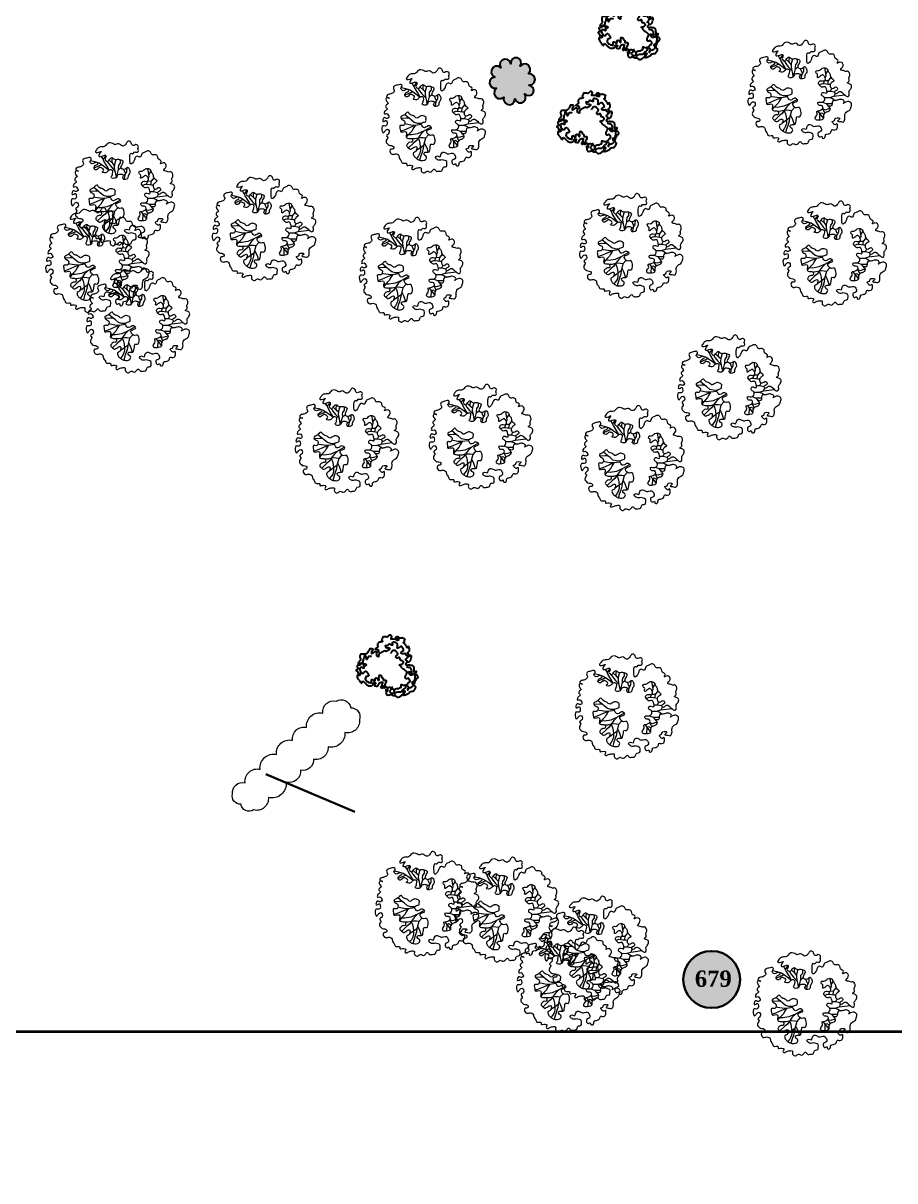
# Model space of a CAD drawing. Header units: metres. Extents: x 180 to 3220, y 13789 to 15035.
# Drawn here: x 730.8 to 752.03, y 14505.12 to 14533.31 of the extents above; entities that cross this region are included whole.
import ezdxf

# ---------------------------------------------------------------- set-up
doc = ezdxf.new("R2010")
doc.units = ezdxf.units.M
doc.header["$MEASUREMENT"] = 0
doc.layers.add('!!!_1. Дендра_Аварийка_Номера_выноски', color=20, linetype='Continuous', lineweight=40)
for name, color, linetype in [('!!!_1. Дендра_выноски_сохранить', 7, 'Continuous'), ('0 Участки плана', 170, 'Continuous'), ('04 Дендроплан (существующие растения)', 7, 'Continuous'), ('04 Дендроплан (удаление)', 240, 'Continuous'), ('04 План (существующие кустарники)', 7, 'Continuous'), ('50 Дендроплан (привязки)', 7, 'Continuous'), ('50 Дендроплан - Деревья вырубаемые', 7, 'Continuous')]:
    doc.layers.add(name, color=color, linetype=linetype)
doc.layers.get('50 Дендроплан - Деревья вырубаемые').off()
doc.styles.get("Standard").update_dxf_attribs({"font": 'arial.ttf'})
doc.dimstyles.get("Standard").update_dxf_attribs({"dimtxt": 0.18, "dimasz": 0.18, "dimexe": 0.18, "dimexo": 0.0625, "dimgap": 0.09, "dimtad": 0, "dimtih": 1, "dimtoh": 1, "dimdec": 4, "dimzin": 0, "dimdsep": 46, "dimtxsty": 'Standard', "dimcen": 0.09, "dimadec": 0, "dimazin": 0, "dimtfac": 1, "dimtdec": 4, "dimtofl": 0, "dimtmove": 0, "dimatfit": 3, "dimfxl": 1, "dimtolj": 1, "dimtzin": 0, "dimarcsym": 0})

# ---------------------------------------------------------------- blocks, each defined once
blk = doc.blocks.new('A$Cb4aaf1f0')
at = {"layer": '04 Дендроплан (удаление)'}
h = blk.add_hatch(color=0, dxfattribs=at)
h.dxf.hatch_style = 1
h.paths.add_polyline_path([(0.394, 0.178), (0.394, 0.178), (0.436, 0.242), (0.436, 0.32), (0.397, 0.387), (0.33, 0.422), (0.253, 0.414), (0.192, 0.37), (0.217, 0.426), (0.211, 0.489), (0.177, 0.539), (0.122, 0.568), (0.06, 0.568), (0.008, 0.54), (-0.026, 0.489), (-0.033, 0.426), (-0.06, 0.49), (-0.116, 0.532), (-0.185, 0.541), (-0.25, 0.515), (-0.293, 0.46), (-0.304, 0.39), (-0.279, 0.326), (-0.339, 0.363), (-0.408, 0.366), (-0.47, 0.333), (-0.508, 0.273), (-0.512, 0.204), (-0.48, 0.14), (-0.423, 0.102), (-0.496, 0.077), (-0.545, 0.018), (-0.555, -0.058), (-0.523, -0.128), (-0.46, -0.17), (-0.383, -0.173), (-0.432, -0.233), (-0.441, -0.309), (-0.41, -0.379), (-0.346, -0.421), (-0.271, -0.424), (-0.203, -0.385), (-0.213, -0.455), (-0.185, -0.52), (-0.131, -0.562), (-0.061, -0.573), (0.004, -0.548), (0.048, -0.493), (0.06, -0.425), (0.093, -0.486), (0.151, -0.524), (0.221, -0.528), (0.283, -0.497), (0.322, -0.44), (0.322, -0.358), (0.298, -0.306), (0.348, -0.343), (0.409, -0.351), (0.467, -0.33), (0.508, -0.284), (0.522, -0.223), (0.506, -0.164), (0.462, -0.119), (0.403, -0.1), (0.48, -0.084), (0.535, -0.03), (0.553, 0.044), (0.53, 0.119), (0.47, 0.168)])
at = {"layer": '04 Дендроплан (удаление)', "flags": 128}
blk.add_lwpolyline([(0.394, 0.178), (0.394, 0.178), (0.436, 0.242), (0.436, 0.32), (0.397, 0.387), (0.33, 0.422), (0.253, 0.414), (0.192, 0.37), (0.217, 0.426), (0.211, 0.489), (0.177, 0.539), (0.122, 0.568), (0.06, 0.568), (0.008, 0.54), (-0.026, 0.489), (-0.033, 0.426), (-0.06, 0.49), (-0.116, 0.532), (-0.185, 0.541), (-0.25, 0.515), (-0.293, 0.46), (-0.304, 0.39), (-0.279, 0.326), (-0.339, 0.363), (-0.408, 0.366), (-0.47, 0.333), (-0.508, 0.273), (-0.512, 0.204), (-0.48, 0.14), (-0.423, 0.102), (-0.496, 0.077), (-0.545, 0.018), (-0.555, -0.058), (-0.523, -0.128), (-0.46, -0.17), (-0.383, -0.173), (-0.432, -0.233), (-0.441, -0.309), (-0.41, -0.379), (-0.346, -0.421), (-0.271, -0.424), (-0.203, -0.385), (-0.213, -0.455), (-0.185, -0.52), (-0.131, -0.562), (-0.061, -0.573), (0.004, -0.548), (0.048, -0.493), (0.06, -0.425), (0.093, -0.486), (0.151, -0.524), (0.221, -0.528), (0.283, -0.497), (0.322, -0.44), (0.322, -0.358), (0.298, -0.306), (0.348, -0.343), (0.409, -0.351), (0.467, -0.33), (0.508, -0.284), (0.522, -0.223), (0.506, -0.164), (0.462, -0.119), (0.403, -0.1), (0.48, -0.084), (0.535, -0.03), (0.553, 0.044), (0.53, 0.119), (0.47, 0.168)], close=True, dxfattribs=at)
blk = doc.blocks.new('A$C442D7FB9')
at = {"layer": '04 Дендроплан (удаление)', "lineweight": 30}
h = blk.add_hatch(color=0, dxfattribs=at)
h.dxf.hatch_style = 1
edge = h.paths.add_edge_path()
edge.add_arc((0, 0), 0.5, 0, 360)
at = {"layer": '04 Дендроплан (удаление)', "color": 0, "lineweight": 30}
blk.add_circle((0, 0), 0.5, dxfattribs=at)
blk = doc.blocks.new('Лиственное дерево существующее')
at = {"color": 114, "lineweight": 0}
for p, q in [((-0.799, 1.368), (-0.859, 1.458)), ((-0.751, 1.267), (-0.799, 1.368)), ((-0.782, 1.333), (-0.669, 1.479)), ((-0.427, 1.275), (-0.411, 1.393)), ((-1.275, 1.287), (-1.119, 1.252)), ((-0.829, 1.124), (-1.138, 0.99)), ((-1.119, 1.252), (-0.938, 1.195)), ((-0.938, 1.195), (-0.761, 1.08)), ((-0.761, 1.08), (-0.541, 0.917)), ((-0.639, 1.076), (-0.751, 1.267)), ((-0.541, 0.917), (-0.639, 1.076)), ((-0.62, 1.247), (-0.563, 1.155)), ((-0.563, 1.155), (-0.46, 1.026)), ((-0.403, 1.17), (-0.548, 1.306)), ((-0.46, 1.026), (-0.309, 0.866)), ((-0.415, 1.181), (-0.427, 1.275)), ((-0.334, 1.1), (-0.403, 1.17)), ((-0.337, 1.006), (-0.332, 1.162)), ((-0.309, 0.866), (-0.337, 1.006)), ((-0.332, 1.162), (-0.28, 1.33)), ((-0.221, 0.786), (-0.18, 0.943)), ((-0.183, 1.016), (-0.173, 1.105)), ((-0.18, 0.943), (-0.183, 1.016)), ((-0.18, 0.943), (-0.086, 1.015)), ((-0.173, 1.105), (-0.103, 1.192)), ((-0.103, 1.192), (-0.105, 1.321)), ((0.058, 0.845), (0.018, 0.955)), ((0.145, 0.845), (0.151, 1.018)), ((1.012, 0.68), (0.961, 0.98)), ((-0.285, 0.754), (-0.309, 0.866)), ((-0.266, 0.631), (-0.285, 0.754)), ((-0.266, 0.631), (-0.221, 0.786)), ((0.011, 0.712), (0.08, 0.738)), ((0.027, 0.553), (0.067, 0.65)), ((0.098, 0.768), (0.058, 0.845)), ((0.067, 0.65), (0.08, 0.738)), ((0.08, 0.738), (0.145, 0.845)), ((0.912, 0.363), (0.952, 0.477)), ((1.088, 0.479), (0.952, 0.477)), ((0.98, 0.595), (1.012, 0.68)), ((1.002, 0.737), (1.083, 0.859)), ((1.088, 0.479), (1.064, 0.348)), ((1.191, 0.617), (1.088, 0.479)), ((-1.081, 0.093), (-1.287, 0.08)), ((-0.976, 0.096), (-1.147, 0.235)), ((-0.973, 0.093), (-1.081, 0.093)), ((-0.885, 0.021), (-0.976, 0.096)), ((-0.772, -0.073), (-0.885, 0.021)), ((0.748, 0.317), (0.854, 0.368)), ((0.854, 0.368), (1.012, 0.353)), ((1.012, 0.353), (1.103, 0.344)), ((1.044, 0.078), (1.18, 0.078)), ((1.103, 0.344), (1.176, 0.338)), ((1.18, 0.078), (1.236, 0.183)), ((1.18, 0.078), (1.336, 0.043)), ((-1.169, -0.374), (-1.309, -0.418)), ((-0.931, -0.27), (-1.169, -0.374)), ((-1.091, -0.147), (-1.147, -0.134)), ((-0.91, -0.179), (-1.091, -0.147)), ((-0.86, -0.395), (-0.95, -0.489)), ((-0.739, -0.188), (-0.931, -0.27)), ((-0.739, -0.188), (-0.91, -0.179)), ((-0.821, -0.312), (-0.86, -0.395)), ((-0.739, -0.188), (-0.821, -0.312)), ((-0.638, -0.11), (-0.772, -0.073)), ((-0.5, -0.151), (-0.739, -0.188)), ((-0.386, -0.406), (-0.641, -0.519)), ((-0.489, -0.116), (-0.638, -0.11)), ((-0.386, -0.406), (-0.514, -0.534)), ((-0.113, -0.252), (-0.386, -0.406)), ((0.87, -0.356), (1.013, -0.408)), ((0.953, -0.18), (1.158, -0.176)), ((1.013, -0.408), (1.247, -0.408)), ((1.013, -0.408), (1.096, -0.512)), ((1.158, -0.176), (1.317, -0.128)), ((1.158, -0.176), (1.267, -0.218)), ((1.267, -0.218), (1.367, -0.287)), ((1.317, -0.128), (1.739, -0.074)), ((1.328, -0.127), (1.373, -0.019)), ((-0.95, -0.489), (-1.084, -0.647)), ((-0.882, -0.56), (-1.076, -0.551)), ((-0.804, -0.883), (-0.997, -1.067)), ((-0.641, -0.519), (-0.882, -0.56)), ((-0.75, -0.714), (-0.864, -0.716)), ((-0.699, -0.796), (-0.804, -0.883)), ((-0.624, -0.681), (-0.75, -0.714)), ((-0.624, -0.681), (-0.699, -0.796)), ((-0.514, -0.534), (-0.624, -0.681)), ((-0.525, -0.67), (-0.624, -0.681)), ((-0.624, -0.681), (-0.572, -0.807)), ((-0.572, -0.807), (-0.55, -0.923)), ((-0.427, -0.678), (-0.525, -0.67)), ((-0.335, -0.691), (-0.427, -0.678)), ((-0.335, -0.691), (-0.408, -0.969)), ((-0.381, -0.865), (-0.316, -0.99)), ((-0.212, -0.551), (-0.335, -0.691)), ((0.682, -0.698), (0.762, -0.798)), ((0.762, -0.798), (0.755, -1.059)), ((0.762, -0.798), (0.835, -0.77)), ((0.762, -0.798), (0.907, -0.988)), ((0.835, -0.77), (0.929, -0.824)), ((0.873, -0.622), (0.961, -0.786)), ((0.873, -0.622), (0.993, -0.651)), ((0.993, -0.651), (1.163, -0.596)), ((-0.629, -1.132), (-0.696, -1.173)), ((-0.532, -1.058), (-0.629, -1.132)), ((-0.566, -1.298), (-0.622, -1.395)), ((-0.535, -1.187), (-0.566, -1.298)), ((-0.55, -0.923), (-0.535, -1.06)), ((-0.535, -1.06), (-0.535, -1.187)), ((-0.408, -0.969), (-0.532, -1.058)), ((-0.47, -1.242), (-0.515, -1.373)), ((-0.422, -1.093), (-0.47, -1.242)), ((-0.408, -0.969), (-0.422, -1.093)), ((-0.316, -0.99), (-0.275, -1.107)), ((-0.275, -1.107), (-0.238, -1.23)), ((-0.622, -1.395), (-0.691, -1.474)), ((-0.515, -1.373), (-0.564, -1.545))]:
    blk.add_line(p, q, dxfattribs=at)
for points, knots in [([(-1.863, -0.802), (-1.881, -0.757), (-1.747, -0.684), (-1.911, -0.574), (-1.692, -0.517), (-1.79, -0.294), (-1.907, -0.385), (-1.984, -0.55), (-2.059, -0.321), (-1.999, -0.175), (-1.894, -0.235), (-1.819, -0.16), (-1.828, -0.083), (-1.849, 0.055), (-2.007, -0.094), (-1.999, 0.047), (-1.938, 0.153), (-1.832, 0.046), (-1.733, 0.144), (-1.793, 0.214), (-1.838, 0.303), (-1.955, 0.22), (-1.946, 0.341), (-1.898, 0.392), (-1.788, 0.464), (-1.907, 0.519), (-1.872, 0.623), (-1.76, 0.663), (-1.864, 0.745), (-1.889, 0.84), (-1.824, 0.904), (-1.659, 0.854), (-1.891, 0.903), (-1.808, 1.034), (-1.683, 1.022), (-1.589, 1.081), (-1.522, 1.172), (-1.609, 1.251), (-1.548, 1.37), (-1.423, 1.371), (-1.266, 1.445), (-1.233, 1.311), (-1.326, 1.255), (-1.263, 1.188), (-1.194, 1.144), (-1.114, 1.199), (-1.035, 1.222), (-0.951, 1.163), (-1.052, 1.106), (-1.123, 1.075), (-1.151, 0.983), (-1.088, 0.91), (-0.99, 0.942), (-0.937, 1.041), (-0.833, 0.999), (-0.758, 0.957), (-0.756, 0.875), (-0.858, 0.837), (-0.695, 0.783), (-0.611, 0.852), (-0.527, 0.951), (-0.375, 0.902), (-0.426, 0.79), (-0.418, 0.708), (-0.488, 0.654), (-0.425, 0.592), (-0.354, 0.593), (-0.251, 0.613), (-0.225, 0.746), (-0.105, 0.754), (0.053, 0.733), (-0.044, 0.628), (0.019, 0.538), (0.099, 0.557), (0.195, 0.575), (0.173, 0.707), (0.273, 0.796), (0.262, 0.925), (0.181, 1.071), (0.093, 0.951), (-0.002, 0.952), (-0.083, 0.981), (-0.098, 1.072), (-0.033, 1.146), (0.02, 1.288), (-0.113, 1.322), (-0.213, 1.354), (-0.344, 1.304), (-0.427, 1.44), (-0.522, 1.344), (-0.56, 1.288), (-0.617, 1.228), (-0.671, 1.281), (-0.73, 1.337), (-0.664, 1.401), (-0.662, 1.525), (-0.806, 1.471), (-0.975, 1.423), (-0.933, 1.56), (-0.796, 1.69), (-0.974, 1.592), (-1.114, 1.604), (-1.027, 1.718), (-0.966, 1.811), (-0.835, 1.824), (-0.696, 1.818), (-0.625, 1.999), (-0.435, 1.978), (-0.317, 1.874), (-0.169, 1.993), (-0.037, 1.791), (0.118, 1.927), (0.171, 2.072), (0.331, 2.017), (0.32, 1.881), (0.433, 1.862), (0.5, 1.939), (0.63, 1.849), (0.551, 1.757), (0.61, 1.682), (0.54, 1.583), (0.423, 1.658), (0.38, 1.528), (0.285, 1.601), (0.255, 1.442), (0.259, 1.344), (0.267, 1.066), (0.442, 1.277), (0.452, 1.397), (0.554, 1.491), (0.691, 1.367), (0.706, 1.583), (0.847, 1.604), (0.949, 1.69), (1.08, 1.634), (1.107, 1.482), (1.251, 1.539), (1.364, 1.464), (1.332, 1.318), (1.543, 1.296), (1.4, 1.122), (1.6, 1.263), (1.746, 1.049), (1.497, 0.884), (1.694, 0.879), (1.77, 0.828), (1.885, 0.882), (1.984, 0.691), (1.87, 0.579), (1.951, 0.461), (1.781, 0.392), (1.935, 0.365), (2.026, 0.299), (1.993, 0.151), (1.874, 0.063), (1.942, -0.057), (1.852, -0.164), (1.705, -0.058), (1.57, 0.123), (1.46, -0.006), (1.368, -0.037), (1.309, 0.063), (1.418, 0.081), (1.488, 0.156), (1.387, 0.288), (1.293, 0.151), (1.168, 0.211), (1.158, 0.338), (1.232, 0.414), (1.37, 0.508), (1.152, 0.589), (1.19, 0.754), (1.08, 0.827), (1.07, 0.942), (0.965, 0.989), (0.834, 0.976), (0.764, 0.841), (0.611, 0.902), (0.608, 0.768), (0.711, 0.734), (0.641, 0.537), (0.789, 0.661), (0.881, 0.732), (0.967, 0.639), (0.997, 0.553), (0.953, 0.449), (0.855, 0.484), (0.758, 0.479), (0.688, 0.371), (0.775, 0.293), (0.847, 0.19), (0.983, 0.282), (1.029, 0.149), (1.046, 0.081), (1.054, -0.055), (0.876, 0.088), (0.805, -0.111), (0.954, -0.136), (0.971, -0.254), (0.916, -0.36), (0.806, -0.365), (0.663, -0.342), (0.715, -0.526), (0.851, -0.462), (0.924, -0.585), (0.833, -0.657), (0.756, -0.694), (0.608, -0.696), (0.717, -0.859), (0.553, -0.942), (0.629, -1.071), (0.741, -1.059), (0.834, -1.056), (0.93, -0.996), (0.884, -0.867), (0.981, -0.75), (1.119, -0.739), (1.208, -0.591), (1.044, -0.489), (1.259, -0.545), (1.236, -0.392), (1.278, -0.271), (1.407, -0.301), (1.52, -0.244), (1.647, -0.243), (1.757, -0.342), (1.628, -0.447), (1.834, -0.304), (1.938, -0.341), (2.024, -0.427), (1.983, -0.534), (1.959, -0.679), (1.81, -0.72), (1.719, -0.862), (1.775, -0.997), (1.685, -1.157), (1.583, -1.102), (1.385, -1.113), (1.618, -0.979), (1.443, -0.96), (1.345, -0.98), (1.358, -1.093), (1.215, -1.09), (1.3, -1.192), (1.368, -1.263), (1.45, -1.161), (1.466, -1.327), (1.427, -1.431), (1.321, -1.45), (1.23, -1.407), (1.216, -1.557), (1.107, -1.596), (0.975, -1.601), (0.989, -1.703), (0.947, -1.778), (0.841, -1.769), (0.866, -1.645), (0.75, -1.749), (0.684, -1.637), (0.696, -1.538), (0.781, -1.521), (0.846, -1.457), (0.816, -1.355), (0.745, -1.251), (0.631, -1.287), (0.523, -1.314), (0.445, -1.241), (0.335, -1.218), (0.262, -1.295), (0.252, -1.455), (0.133, -1.345), (0.026, -1.44), (0.118, -1.522), (0.208, -1.565), (0.318, -1.52), (0.405, -1.554), (0.514, -1.588), (0.498, -1.691), (0.507, -1.814), (0.369, -1.786), (0.336, -1.883), (0.301, -1.974), (0.195, -1.957), (0.081, -2.01), (0.01, -1.844), (-0.069, -1.968), (-0.163, -2.035), (-0.279, -1.927), (-0.37, -2.065), (-0.477, -2.008), (-0.522, -1.934), (-0.473, -1.822), (-0.649, -1.838), (-0.74, -1.86), (-0.831, -1.93), (-0.905, -1.848), (-0.791, -1.771), (-0.94, -1.709), (-1.095, -1.791), (-1.036, -1.621), (-1.266, -1.715), (-1.272, -1.547), (-1.369, -1.482), (-1.348, -1.343), (-1.503, -1.274), (-1.621, -1.34), (-1.705, -1.268), (-1.734, -1.19), (-1.693, -1.089), (-1.578, -1.13), (-1.56, -1.01), (-1.655, -0.965), (-1.758, -0.976), (-1.811, -0.902), (-1.875, -0.857), (-1.857, -0.816), (-1.863, -0.802)], [0, 0, 0, 0, 0.144623, 0.231167, 0.368861, 0.533358, 0.626687, 0.740408, 0.935226, 1.031861, 1.128241, 1.198256, 1.294402, 1.368689, 1.507955, 1.574673, 1.679777, 1.79119, 1.883627, 1.959993, 2.039207, 2.131319, 2.201489, 2.277769, 2.379891, 2.45347, 2.54984, 2.629417, 2.713756, 2.836131, 2.877797, 2.974434, 3.098533, 3.174839, 3.310795, 3.448506, 3.489216, 3.62255, 3.689433, 3.833718, 3.988827, 4.05943, 4.152735, 4.217846, 4.281087, 4.383199, 4.466591, 4.525335, 4.60464, 4.706041, 4.777196, 4.850967, 4.941557, 5.035937, 5.13954, 5.219117, 5.28068, 5.339424, 5.435055, 5.564599, 5.681514, 5.792988, 5.892227, 5.976975, 6.036908, 6.095646, 6.173749, 6.252212, 6.380922, 6.484525, 6.602635, 6.692872, 6.777965, 6.844717, 6.928444, 7.02051, 7.167213, 7.282, 7.407383, 7.507264, 7.609206, 7.678412, 7.741177, 7.842553, 7.980652, 8.063007, 8.187574, 8.307662, 8.420868, 8.524456, 8.606097, 8.65359, 8.733663, 8.78115, 8.875736, 8.947733, 9.070923, 9.223371, 9.297752, 9.425798, 9.577891, 9.656402, 9.742281, 9.880076, 10.010368, 10.101704, 10.271449, 10.469408, 10.556507, 10.704089, 10.878467, 11.055291, 11.171089, 11.284149, 11.417731, 11.482645, 11.567427, 11.68373, 11.77169, 11.843492, 11.921933, 12.039354, 12.124248, 12.185085, 12.279334, 12.442083, 12.611011, 12.797738, 12.921046, 13.015017, 13.129765, 13.27535, 13.406716, 13.521304, 13.644281, 13.753137, 13.886642, 13.991763, 14.093139, 14.248215, 14.338926, 14.451134, 14.636917, 14.813923, 14.953979, 15.006047, 15.083831, 15.270441, 15.402543, 15.48891, 15.598301, 15.682028, 15.794092, 15.927518, 16.058446, 16.173604, 16.260996, 16.378012, 16.633999, 16.747204, 16.817387, 16.885538, 16.980265, 17.054418, 17.157369, 17.299589, 17.380857, 17.502298, 17.608515, 17.708493, 17.875073, 18.018008, 18.132164, 18.220812, 18.330672, 18.42764, 18.594846, 18.685597, 18.781631, 18.83834, 18.974753, 19.095535, 19.196942, 19.302834, 19.396624, 19.471771, 19.573189, 19.64865, 19.757506, 19.853667, 19.959896, 20.083661, 20.173311, 20.285247, 20.335982, 20.497146, 20.604648, 20.73546, 20.822811, 20.919446, 21.052361, 21.138111, 21.251311, 21.378508, 21.468801, 21.559641, 21.663684, 21.760796, 21.866457, 22.044178, 22.114637, 22.23047, 22.341438, 22.400666, 22.529106, 22.668332, 22.783263, 22.938439, 23.01956, 23.126312, 23.267144, 23.355432, 23.45979, 23.589203, 23.728577, 23.835857, 23.898351, 24.043906, 24.189962, 24.256212, 24.371649, 24.490581, 24.67199, 24.766696, 24.956099, 25.083087, 25.169948, 25.292933, 25.419422, 25.526836, 25.615518, 25.691414, 25.778638, 25.869312, 25.961297, 26.024928, 26.121298, 26.263466, 26.360434, 26.407027, 26.517617, 26.650303, 26.74818, 26.826653, 26.905094, 26.978885, 27.046871, 27.126191, 27.241376, 27.314599, 27.389769, 27.472839, 27.551312, 27.683547, 27.788448, 27.871841, 27.999501, 28.077604, 28.175679, 28.291585, 28.394565, 28.492933, 28.567087, 28.697918, 28.77954, 28.894137, 28.975271, 29.07451, 29.169691, 29.264917, 29.370694, 29.435998, 29.525045, 29.645134, 29.756428, 29.862319, 29.956635, 30.074745, 30.200153, 30.306664, 30.366297, 30.449133, 30.570729, 30.713328, 30.79014, 30.852634, 30.945669, 31.037541, 31.189615, 31.243213, 31.410359, 31.536232, 31.621622, 31.733558, 31.886269, 32.00739, 32.09115, 32.172123, 32.250875, 32.347965, 32.418568, 32.512539, 32.612542, 32.705135, 32.769699, 32.813194, 32.813194, 32.813194, 32.813194]), ([(-0.602, -1.531), (-0.637, -1.511), (-0.708, -1.467), (-0.788, -1.386), (-0.835, -1.244), (-0.712, -1.219), (-0.678, -1.13), (-0.654, -0.981), (-0.819, -1.048), (-0.915, -1.145), (-1.007, -1.056), (-1.104, -0.978), (-1.018, -0.888), (-0.949, -0.836), (-0.841, -0.875), (-0.83, -0.671), (-0.981, -0.711), (-1.12, -0.654), (-1.057, -0.535), (-1.096, -0.37), (-1.312, -0.5), (-1.319, -0.325), (-1.366, -0.145), (-1.189, -0.222), (-1.133, -0.117), (-1.133, 0.017), (-1.282, 0.029), (-1.313, 0.162), (-1.188, 0.195), (-1.12, 0.258), (-1.017, 0.368), (-0.96, 0.246), (-0.88, 0.2), (-0.773, 0.186), (-0.694, 0.064), (-0.588, 0.147), (-0.489, 0.209), (-0.378, 0.177), (-0.291, 0.112), (-0.324, 0.045), (-0.292, -0.066), (-0.449, -0.048), (-0.518, -0.154), (-0.453, -0.207), (-0.425, -0.292), (-0.309, -0.266), (-0.239, -0.183), (-0.144, -0.218), (-0.058, -0.305), (-0.195, -0.348), (-0.301, -0.387), (-0.272, -0.491), (-0.218, -0.55), (-0.136, -0.606), (-0.023, -0.531), (0.024, -0.659), (0.046, -0.756), (0.034, -0.851), (-0.017, -0.955), (-0.152, -0.883), (-0.141, -1.045), (-0.171, -1.124), (-0.178, -1.235), (-0.287, -1.228), (-0.413, -1.238), (-0.379, -1.369), (-0.286, -1.387), (-0.29, -1.469), (-0.332, -1.538), (-0.429, -1.563), (-0.519, -1.55), (-0.579, -1.545), (-0.602, -1.531)], [0, 0, 0, 0, 0.119147, 0.244704, 0.355195, 0.456841, 0.525213, 0.64652, 0.761794, 0.906015, 0.999107, 1.102214, 1.21292, 1.287506, 1.35766, 1.479239, 1.62773, 1.713089, 1.858081, 1.936445, 2.136108, 2.227757, 2.383509, 2.506371, 2.592801, 2.687321, 2.856666, 2.919037, 3.017629, 3.155387, 3.246677, 3.353704, 3.442539, 3.52579, 3.669986, 3.756325, 3.869148, 4.011227, 4.081037, 4.138722, 4.206699, 4.365743, 4.440415, 4.505889, 4.585073, 4.671725, 4.788569, 4.878809, 4.948708, 5.073582, 5.166391, 5.253695, 5.327262, 5.415765, 5.519566, 5.621336, 5.725491, 5.831081, 5.911981, 6.005594, 6.125346, 6.227321, 6.306075, 6.391977, 6.508685, 6.596002, 6.686109, 6.737432, 6.809051, 6.915906, 7.005912, 7.085383, 7.085383, 7.085383, 7.085383])]:
    blk.add_open_spline(points, degree=3, knots=knots, dxfattribs=at)
blk = doc.blocks.new('A$Cd2c5afdf')
at = {"layer": '04 Дендроплан (существующие растения)', "color": 114}
for points, start_tangent, end_tangent in [([(-0.616, -0.319), (-0.631, -0.351), (-0.647, -0.371), (-0.678, -0.324), (-0.711, -0.286), (-0.748, -0.232), (-0.749, -0.185), (-0.699, -0.182), (-0.674, -0.152), (-0.683, -0.126), (-0.726, -0.143), (-0.733, -0.108), (-0.773, -0.048), (-0.739, -0.035), (-0.734, 0.003), (-0.754, 0.051), (-0.711, 0.067), (-0.641, 0.116), (-0.637, 0.123), (-0.647, 0.125), (-0.693, 0.092), (-0.724, 0.103), (-0.723, 0.125), (-0.674, 0.187), (-0.682, 0.267), (-0.669, 0.327), (-0.625, 0.338), (-0.557, 0.337), (-0.499, 0.37), (-0.462, 0.436), (-0.436, 0.469), (-0.393, 0.466), (-0.361, 0.454), (-0.388, 0.422), (-0.397, 0.373), (-0.395, 0.349), (-0.358, 0.374), (-0.283, 0.388), (-0.275, 0.379), (-0.241, 0.387), (-0.232, 0.414), (-0.249, 0.449), (-0.314, 0.462), (-0.279, 0.491), (-0.246, 0.532), (-0.259, 0.567), (-0.241, 0.607), (-0.204, 0.627), (-0.145, 0.637), (-0.127, 0.652), (-0.15, 0.659), (-0.144, 0.707), (-0.122, 0.756), (-0.079, 0.764), (-0.029, 0.752), (0.017, 0.782), (0.04, 0.797), (0.071, 0.797), (0.085, 0.782), (0.088, 0.741), (0.078, 0.706), (0.117, 0.702), (0.187, 0.696), (0.247, 0.676), (0.261, 0.687), (0.254, 0.705), (0.231, 0.731), (0.185, 0.746), (0.2, 0.753), (0.245, 0.763), (0.298, 0.731), (0.338, 0.732), (0.378, 0.718), (0.419, 0.699), (0.405, 0.67), (0.402, 0.63), (0.369, 0.618), (0.394, 0.599), (0.433, 0.551), (0.457, 0.527), (0.47, 0.492), (0.479, 0.503), (0.495, 0.527), (0.516, 0.495), (0.526, 0.442), (0.51, 0.403), (0.489, 0.385), (0.484, 0.362), (0.506, 0.32), (0.503, 0.272), (0.546, 0.316), (0.57, 0.293), (0.562, 0.249), (0.547, 0.186), (0.513, 0.155), (0.469, 0.14), (0.443, 0.114), (0.44, 0.081), (0.469, 0.065), (0.521, 0.07), (0.557, 0.06), (0.594, 0.063), (0.635, 0.014), (0.639, -0.025), (0.639, -0.073), (0.643, -0.106), (0.694, -0.081), (0.684, -0.116), (0.672, -0.148), (0.709, -0.174), (0.731, -0.205), (0.726, -0.24), (0.696, -0.253), (0.683, -0.291), (0.662, -0.302), (0.662, -0.331), (0.642, -0.374), (0.636, -0.424), (0.673, -0.449), (0.674, -0.485), (0.653, -0.525), (0.627, -0.556), (0.545, -0.575), (0.506, -0.61), (0.443, -0.646), (0.41, -0.655), (0.371, -0.662), (0.372, -0.602), (0.374, -0.571), (0.421, -0.571), (0.413, -0.589), (0.366, -0.633), (0.315, -0.678), (0.277, -0.7), (0.225, -0.707), (0.203, -0.688), (0.17, -0.666), (0.122, -0.665), (0.069, -0.647), (0.036, -0.652), (-0.02, -0.652), (-0.04, -0.631), (-0.044, -0.593), (-0.049, -0.527), (-0.013, -0.562), (-0.022, -0.494), (-0.041, -0.467), (-0.08, -0.476), (-0.103, -0.482), (-0.116, -0.434), (-0.137, -0.473), (-0.166, -0.481), (-0.174, -0.461), (-0.151, -0.423), (-0.142, -0.381), (-0.135, -0.34), (-0.169, -0.346), (-0.197, -0.355), (-0.23, -0.39), (-0.237, -0.423), (-0.263, -0.441), (-0.303, -0.435), (-0.325, -0.43), (-0.332, -0.409), (-0.319, -0.401), (-0.302, -0.382), (-0.305, -0.358), (-0.33, -0.361), (-0.357, -0.365), (-0.364, -0.397), (-0.375, -0.417), (-0.397, -0.424), (-0.431, -0.436), (-0.466, -0.43), (-0.497, -0.416), (-0.526, -0.398), (-0.547, -0.376), (-0.582, -0.341), (-0.616, -0.319)], (-0.978083, 0.208214), (-0.978083, 0.208214)), ([(0.466, 0.153), (0.468, 0.175), (0.428, 0.204), (0.455, 0.234), (0.473, 0.258), (0.476, 0.296), (0.444, 0.315), (0.433, 0.347), (0.385, 0.348), (0.343, 0.344), (0.323, 0.367), (0.331, 0.398), (0.382, 0.441), (0.363, 0.472), (0.331, 0.521), (0.302, 0.528), (0.258, 0.491), (0.228, 0.488), (0.229, 0.51), (0.23, 0.576), (0.198, 0.611), (0.147, 0.629), (0.115, 0.623), (0.102, 0.601), (0.108, 0.556), (0.07, 0.562), (0.037, 0.581), (0.013, 0.573), (-0.014, 0.539), (-0.069, 0.542), (-0.062, 0.521), (-0.016, 0.496), (0.047, 0.48), (0.022, 0.436), (-0.016, 0.417), (-0.047, 0.403), (-0.075, 0.419), (-0.11, 0.402), (-0.142, 0.384), (-0.167, 0.376), (-0.207, 0.352), (-0.226, 0.32), (-0.233, 0.274), (-0.261, 0.291), (-0.273, 0.329), (-0.279, 0.356)], (0.359015, 0.933332), (0.017504, 0.999847)), ([(-0.398, 0.275), (-0.442, 0.282), (-0.477, 0.281), (-0.491, 0.258), (-0.515, 0.212), (-0.524, 0.249), (-0.541, 0.29), (-0.561, 0.302), (-0.577, 0.295), (-0.579, 0.253), (-0.594, 0.225), (-0.605, 0.189), (-0.611, 0.152), (-0.615, 0.114), (-0.615, 0.091), (-0.591, 0.096), (-0.554, 0.1), (-0.531, 0.087), (-0.542, 0.062), (-0.559, 0.047), (-0.593, 0.044), (-0.59, 0.014), (-0.591, -0.007), (-0.62, 0.004), (-0.647, 0.014), (-0.678, 0.007), (-0.687, -0.018), (-0.678, -0.067), (-0.653, -0.102), (-0.63, -0.122), (-0.61, -0.125), (-0.584, -0.115), (-0.562, -0.085), (-0.539, -0.078), (-0.514, -0.101), (-0.492, -0.132), (-0.478, -0.159), (-0.468, -0.176), (-0.474, -0.192), (-0.497, -0.204), (-0.537, -0.218), (-0.549, -0.25), (-0.55, -0.289), (-0.531, -0.31), (-0.519, -0.326), (-0.493, -0.327), (-0.468, -0.353), (-0.441, -0.351), (-0.427, -0.358), (-0.403, -0.348), (-0.402, -0.325), (-0.406, -0.304), (-0.397, -0.281), (-0.379, -0.275), (-0.359, -0.294), (-0.339, -0.31), (-0.315, -0.301), (-0.309, -0.282), (-0.314, -0.259), (-0.287, -0.242), (-0.257, -0.255), (-0.247, -0.279), (-0.237, -0.297), (-0.217, -0.287), (-0.221, -0.256), (-0.217, -0.211), (-0.208, -0.171), (-0.184, -0.172), (-0.159, -0.188), (-0.156, -0.219), (-0.132, -0.237), (-0.12, -0.25), (-0.119, -0.288), (-0.1, -0.298), (-0.071, -0.294), (-0.044, -0.307), (-0.045, -0.326), (-0.053, -0.358), (-0.076, -0.407), (-0.078, -0.437), (-0.061, -0.452), (-0.039, -0.456), (-0.016, -0.476), (0.006, -0.473), (0.045, -0.467), (0.068, -0.486), (0.073, -0.515), (0.055, -0.544), (0.041, -0.572), (0.051, -0.59), (0.071, -0.602), (0.119, -0.608), (0.159, -0.608), (0.164, -0.633), (0.182, -0.615), (0.21, -0.584), (0.269, -0.576), (0.318, -0.578), (0.342, -0.556), (0.375, -0.518), (0.417, -0.492), (0.434, -0.468), (0.451, -0.439), (0.474, -0.436), (0.496, -0.455), (0.498, -0.48), (0.473, -0.518), (0.483, -0.536), (0.499, -0.502), (0.551, -0.477), (0.601, -0.446), (0.619, -0.422), (0.609, -0.39), (0.59, -0.35), (0.616, -0.325), (0.642, -0.317), (0.653, -0.288), (0.66, -0.252), (0.665, -0.199), (0.655, -0.17), (0.626, -0.152), (0.597, -0.168), (0.564, -0.174), (0.537, -0.162), (0.511, -0.127), (0.505, -0.096), (0.53, -0.091), (0.55, -0.109), (0.582, -0.13), (0.578, -0.083), (0.575, -0.037), (0.552, -0.006), (0.515, 0.01), (0.47, 0.024), (0.453, 0.031)], (-0.900669, 0.434505), (-0.965091, 0.261915)), ([(0.087, -0.446), (0.102, -0.5), (0.135, -0.513), (0.146, -0.55), (0.153, -0.576), (0.171, -0.521), (0.207, -0.5), (0.261, -0.495), (0.297, -0.472), (0.318, -0.467), (0.324, -0.4), (0.358, -0.405), (0.39, -0.421), (0.425, -0.411), (0.455, -0.405), (0.489, -0.357), (0.533, -0.333), (0.535, -0.296), (0.52, -0.27), (0.497, -0.245), (0.461, -0.262), (0.428, -0.247), (0.428, -0.198), (0.452, -0.137), (0.461, -0.11), (0.444, -0.079), (0.412, -0.052), (0.339, 0.008), (0.316, 0.039), (0.281, 0.081), (0.323, 0.085), (0.358, 0.111), (0.38, 0.135), (0.341, 0.179), (0.31, 0.187), (0.285, 0.255), (0.235, 0.244), (0.199, 0.253), (0.208, 0.304), (0.238, 0.345), (0.206, 0.393), (0.151, 0.429), (0.113, 0.417), (0.081, 0.378), (0.061, 0.356)], (0.290361, -0.956917), (-0.678805, -0.734319))]:
    blk.add_spline(points, degree=3, dxfattribs=dict(at, start_tangent=start_tangent, end_tangent=end_tangent))
blk = doc.blocks.new('*D259')
at = {"layer": '50 Дендроплан (привязки)', "color": 0, "lineweight": 0, "ltscale": 4}
for p, q in [((744.703, 14595.902), (744.729, 14596.017)), ((745.176, 14595.728), (1980.901, 14308.357)), ((3219.274, 14020.371), (1983.549, 14307.742)), ((3219.775, 14020.318), (3219.802, 14020.433))]:
    blk.add_line(p, q, dxfattribs=at)
at = {"layer": '50 Дендроплан (привязки)', "color": 0, "lineweight": 5, "ltscale": 4}
for points in [[(745.194, 14595.809), (745.157, 14595.647), (744.689, 14595.841)], [(3219.293, 14020.452), (3219.255, 14020.289), (3219.761, 14020.257)]]:
    blk.add_solid(points, dxfattribs=at)
at = {"layer": '50 Дендроплан (привязки)', "color": 0, "ltscale": 4, "insert": (1982.225, 14308.049), "char_height": 0.5, "attachment_point": 5}
blk.add_mtext('\\A1;2541.12', dxfattribs=at)

msp = doc.modelspace()

# ---------------------------------------------------------------- linework, layer by layer
at = {"layer": '!!!_1. Дендра_выноски_сохранить', "lineweight": 30}
msp.add_lwpolyline([(738.876, 14514.109), (736.709, 14515.022)], dxfattribs=at)
at = {"layer": '0 Участки плана', "color": 140, "lineweight": 30}
msp.add_xline((758.551, 14508.75), (-1, 0), dxfattribs=at)
at = {"layer": '0 Участки плана', "color": 155, "lineweight": 30}
for points in [[(889.892, 14645.235), (651.919, 14645.235), (652.865, 14508.757), (889.892, 14508.757)], [(889.892, 14508.757), (651.919, 14508.757), (652.865, 14372.28), (889.892, 14372.28)]]:
    msp.add_lwpolyline(points, close=True, dxfattribs=at)
at = {"layer": '04 План (существующие кустарники)', "color": 65, "lineweight": 0}
msp.add_lwpolyline([(735.898, 14514.542, -0.520567), (736.202, 14514.814, -0.520567), (736.568, 14515.142, -0.520567), (736.97, 14515.502, -0.520567), (737.355, 14515.848, -0.520567), (737.702, 14516.159, -0.520567), (738.096, 14516.511, -0.520567), (738.422, 14516.803, -0.520567), (738.776, 14516.64, -0.520567), (738.989, 14516.342, -0.520567), (738.632, 14516.039, -0.520567), (738.223, 14515.691, -0.520567), (737.867, 14515.388, -0.520567), (737.555, 14515.124, -0.520567), (737.205, 14514.826, -0.520567), (736.77, 14514.456, -0.520567), (736.41, 14514.15, -0.520567), (736.097, 14514.291, -0.520567), (735.898, 14514.542, -0.520567)], format="xyb", dxfattribs=at)

# ---------------------------------------------------------------- block references
at = {"layer": '04 Дендроплан (существующие растения)', "lineweight": 0, "xscale": 0.6250000000001705, "yscale": 0.6250000000001705, "zscale": 0.6250000000001705}
for p in [(749.723, 14531.611), (740.806, 14530.94), (733.233, 14529.161), (736.673, 14528.318), (745.617, 14527.884), (732.615, 14527.537), (750.576, 14527.699), (740.256, 14527.302), (733.598, 14526.07), (748.005, 14524.439), (738.692, 14523.143), (741.956, 14523.238), (745.647, 14522.718), (745.51, 14516.666), (740.641, 14511.864), (742.588, 14511.722), (744.777, 14510.771), (744.083, 14510.021), (749.852, 14509.435)]:
    msp.add_blockref('Лиственное дерево существующее', p, dxfattribs=at)
at = {"layer": '04 Дендроплан (удаление)', "color": 0}
msp.add_blockref('A$Cb4aaf1f0', (742.712, 14531.898), dxfattribs=at)
at = {"layer": '04 План (существующие кустарники)', "lineweight": 0}
for p in [(745.573, 14533.136), (744.572, 14530.847), (739.683, 14517.607)]:
    msp.add_blockref('A$Cd2c5afdf', p, dxfattribs=at)
at = {"layer": '50 Дендроплан - Деревья вырубаемые', "color": 0, "xscale": 1.387412866280584, "yscale": 1.387412866280584, "zscale": 1.387412866280584}
msp.add_blockref('A$C442D7FB9', (747.568, 14510.022), dxfattribs=at)

# ---------------------------------------------------------------- texts
at = {"layer": '!!!_1. Дендра_Аварийка_Номера_выноски', "color": 1, "true_color": 0xf11009, "insert": (747.158, 14509.838), "char_height": 0.2, "width": 0.8733, "attachment_point": 7}
msp.add_mtext('\\fTimes New Roman|i0|b1;\\H0.396956;679', dxfattribs=at)

# ---------------------------------------------------------------- dimensions: what is measured, and where the dimension line sits
at = {"layer": '50 Дендроплан (привязки)', "ltscale": 4}
dim = msp.add_aligned_dim(p1=(3219.761, 14020.257), p2=(744.689, 14595.841), distance=0, dimstyle='Standard', override={"dimtxt": 0.5, "dimasz": 0.5, "dimdec": 2, "dimlwd": 0, "dimlwe": 0}, dxfattribs=at)
dim.commit()
dim.dimension.update_dxf_attribs({"geometry": '*D259', "text_midpoint": (1982.225, 14308.049)})

doc.saveas('drawing.dxf')
